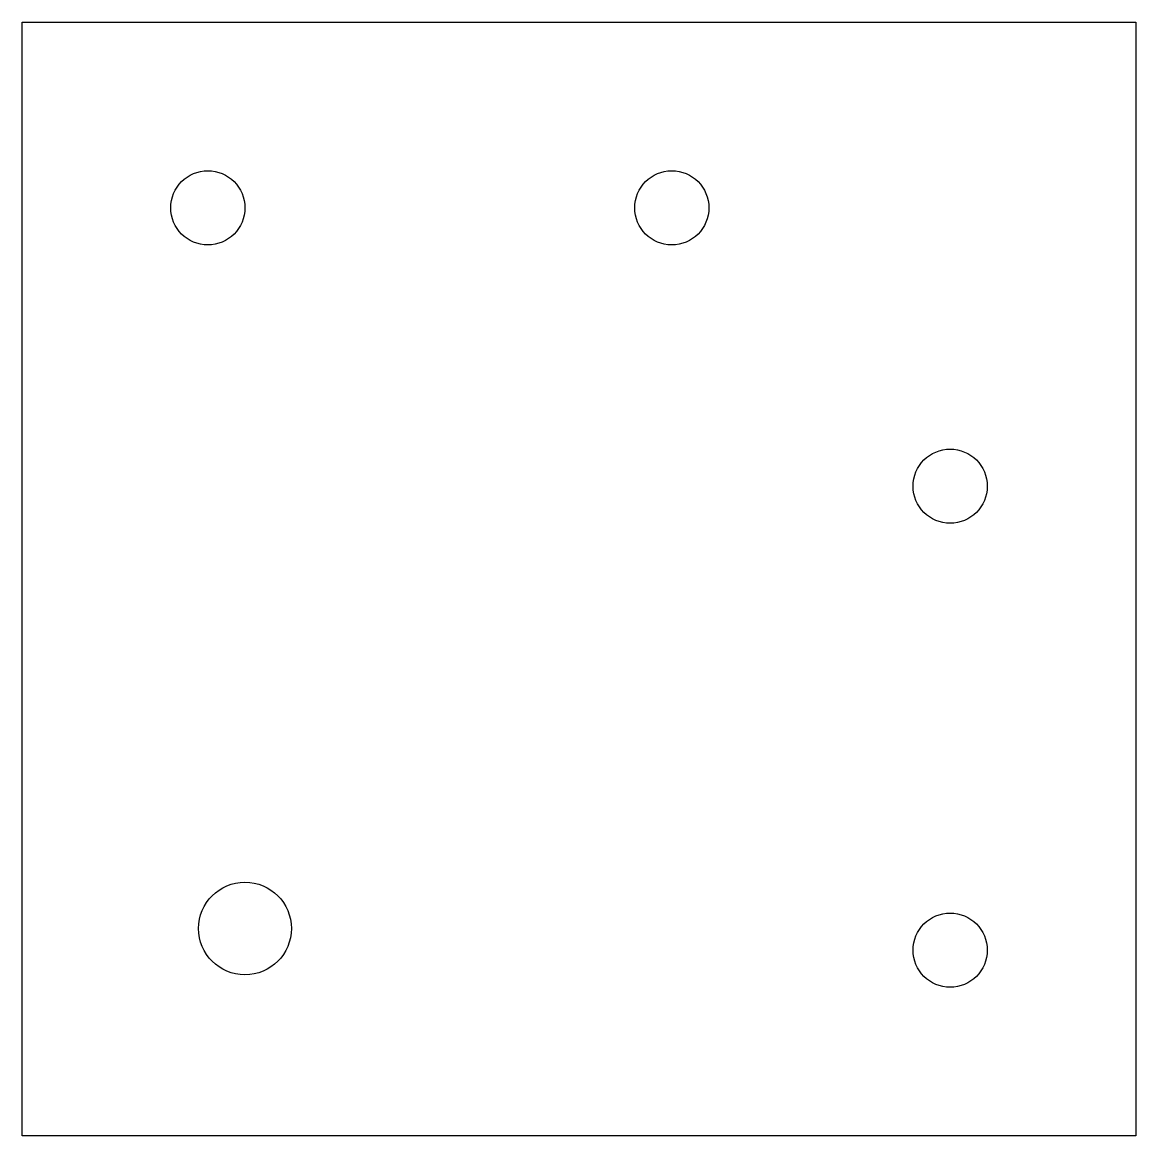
# Paper-space layout '_Back' of a CAD drawing. Header units: millimetres. Extents: x -60 to 0, y -60 to 0.
import ezdxf

# ---------------------------------------------------------------- set-up
doc = ezdxf.new("R2010")
doc.units = ezdxf.units.MM

psp = doc.layouts.new('_Back')

# ---------------------------------------------------------------- linework, layer by layer
at = {"color": 7, "linetype": 'Continuous', "lineweight": 25}
for p, q in [((-60, -60), (-60, 0)), ((-60, 0), (0, 0)), ((0, 0), (0, -60)), ((0, -60), (-60, -60))]:
    psp.add_line(p, q, dxfattribs=at)
for centre, radius in [((-50, -10), 2), ((-25, -10), 2), ((-10, -25), 2), ((-48, -48.833), 2.5), ((-10, -50), 2)]:
    psp.add_circle(centre, radius, dxfattribs=at)

doc.saveas('drawing.dxf')
